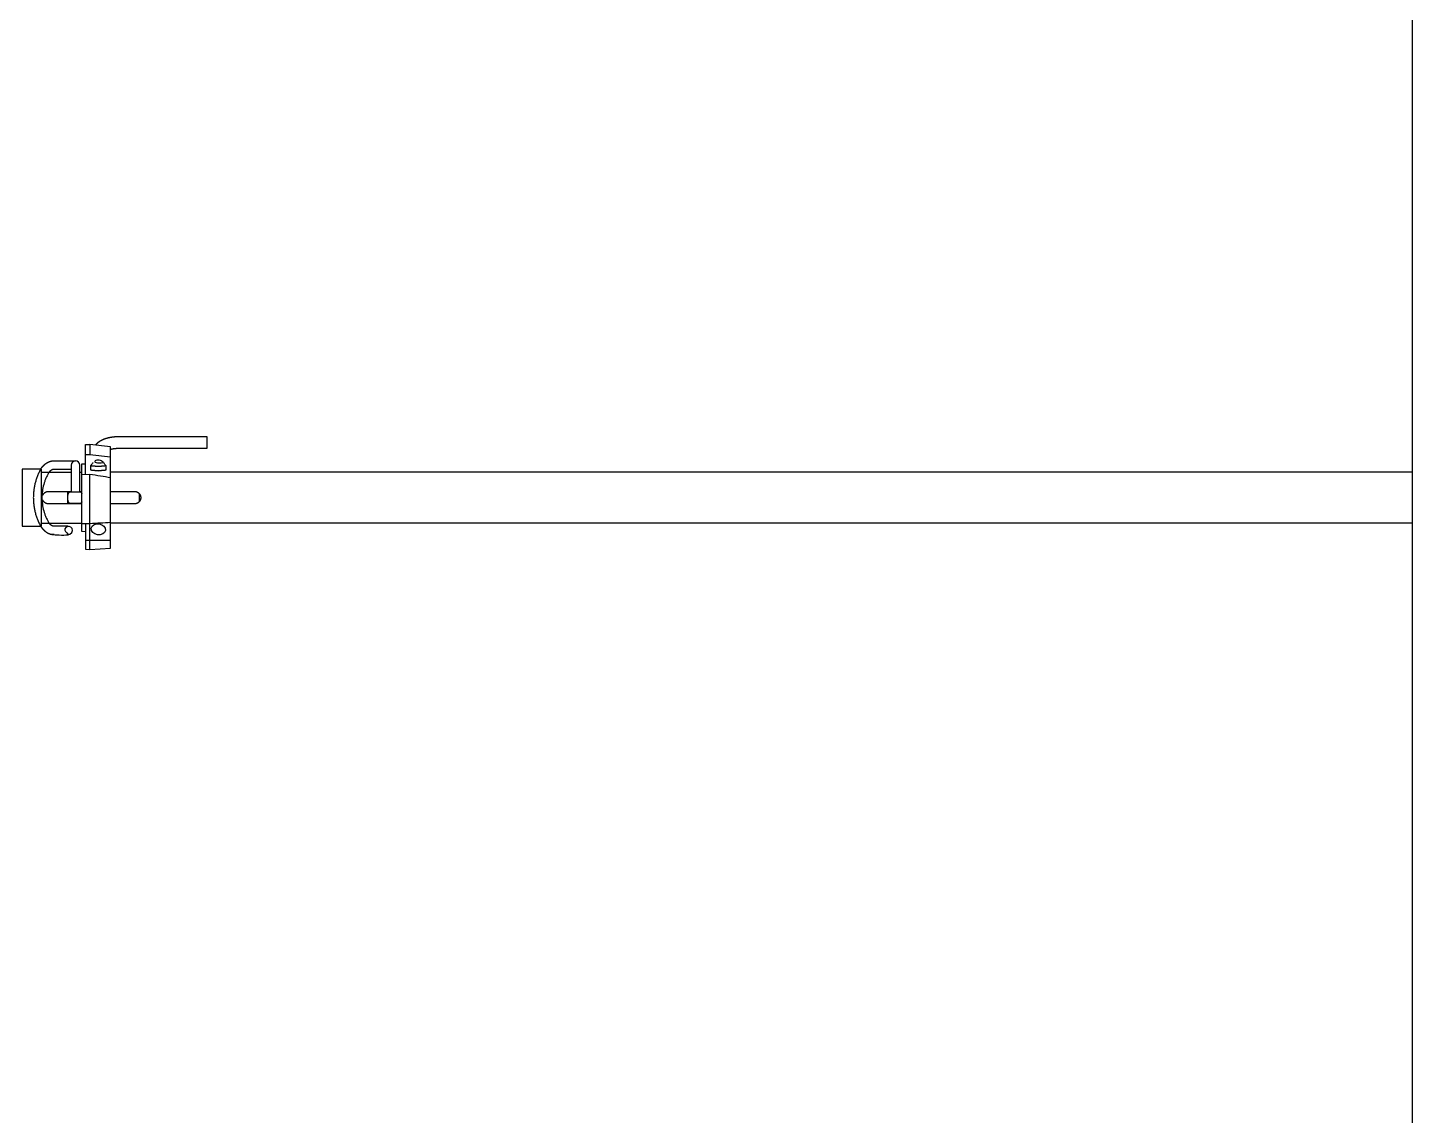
# Model space of a CAD drawing. Header units: millimetres. Extents: x 1924 to 471109, y -30014 to 109986.
# Drawn here: x 465719 to 467653, y 63045 to 64564 of the extents above; entities that cross this region are included whole.
import ezdxf

# ---------------------------------------------------------------- set-up
doc = ezdxf.new("R2010")
doc.units = ezdxf.units.MM
doc.header["$LTSCALE"] = 100
doc.linetypes.add('104', pattern=[4, 2, -2])
doc.layers.add('PERI_HIDDEN', color=30, linetype='104', plot=False)
doc.layers.add('podlazi', color=40, linetype='Continuous', lineweight=30, plot=False)

msp = doc.modelspace()

# ---------------------------------------------------------------- linework, layer by layer
for p, q in [((467652.947, 63987.745), (467652.947, 63827.745)), ((467652.947, 63943.245), (467652.947, 63872.245)), ((467652.947, 63943.245), (467652.947, 63872.245))]:
    msp.add_line(p, q)
at = {"color": 0, "linetype": 'ByBlock'}
for p, q in [((465799.947, 63968.015), (465805.947, 63968.015)), ((465738.447, 63943.29), (465779.947, 63943.29)), ((465791.947, 63943.29), (465794.947, 63943.29)), ((465774.947, 63916.495), (465774.947, 63898.995)), ((465791.947, 63916.495), (465794.947, 63916.495)), ((465874.947, 63913.603), (465874.947, 63901.888)), ((465738.447, 63872.2), (465794.947, 63872.2))]:
    msp.add_line(p, q, dxfattribs=at)
for points in [[(465834.947, 63975.355), (465835.1, 63975.394), (465835.253, 63975.434), (465835.408, 63975.473), (465835.564, 63975.511), (465835.72, 63975.549), (465835.878, 63975.586), (465836.036, 63975.623), (465836.195, 63975.659), (465836.354, 63975.694), (465836.515, 63975.73), (465836.676, 63975.764), (465836.838, 63975.798), (465837.001, 63975.831), (465837.164, 63975.864), (465837.493, 63975.928), (465837.825, 63975.99), (465838.159, 63976.049), (465838.496, 63976.106), (465838.835, 63976.16), (465839.177, 63976.212), (465839.52, 63976.262), (465839.866, 63976.309), (465840.214, 63976.353), (465840.563, 63976.394), (465840.914, 63976.434), (465841.267, 63976.47), (465841.621, 63976.504), (465841.977, 63976.535), (465842.334, 63976.564), (465842.692, 63976.59), (465843.051, 63976.613), (465843.411, 63976.633), (465843.772, 63976.651), (465844.133, 63976.666), (465844.495, 63976.679), (465844.858, 63976.688), (465845.22, 63976.695), (465845.583, 63976.7), (465845.947, 63976.701), (465969.947, 63976.701), (465969.947, 63992.701), (465845.947, 63992.701), (465845.652, 63992.7), (465845.358, 63992.698), (465845.063, 63992.695), (465844.769, 63992.69), (465844.475, 63992.684), (465844.18, 63992.677), (465843.886, 63992.668), (465843.592, 63992.658), (465843.299, 63992.646), (465843.005, 63992.633), (465842.712, 63992.619), (465842.418, 63992.603), (465842.125, 63992.586), (465841.832, 63992.568), (465841.54, 63992.549), (465841.247, 63992.528), (465840.955, 63992.505), (465840.664, 63992.482), (465840.372, 63992.456), (465840.081, 63992.43), (465839.79, 63992.402), (465839.5, 63992.373), (465839.21, 63992.343), (465838.921, 63992.311), (465838.631, 63992.278), (465838.343, 63992.243), (465838.054, 63992.207), (465837.767, 63992.17), (465837.479, 63992.132), (465837.193, 63992.092), (465836.906, 63992.051), (465836.621, 63992.008), (465836.336, 63991.964), (465836.051, 63991.919), (465835.767, 63991.872), (465835.484, 63991.824), (465835.201, 63991.775), (465834.919, 63991.724), (465834.637, 63991.672), (465834.357, 63991.619), (465834.077, 63991.564), (465833.797, 63991.508), (465833.519, 63991.45), (465833.241, 63991.392), (465832.964, 63991.332), (465832.687, 63991.27), (465832.412, 63991.207), (465832.137, 63991.143), (465831.863, 63991.078), (465831.59, 63991.011), (465831.317, 63990.942), (465831.046, 63990.873), (465830.775, 63990.802), (465830.505, 63990.729), (465830.236, 63990.656), (465829.968, 63990.581), (465829.701, 63990.504), (465829.435, 63990.426), (465829.17, 63990.347), (465828.906, 63990.266), (465828.643, 63990.185), (465828.38, 63990.101), (465828.119, 63990.017), (465827.859, 63989.93), (465827.729, 63989.887), (465827.6, 63989.843), (465827.471, 63989.799), (465827.342, 63989.754), (465827.213, 63989.709), (465827.084, 63989.664), (465826.956, 63989.618), (465826.828, 63989.572), (465826.701, 63989.526), (465826.574, 63989.479), (465826.447, 63989.432), (465826.32, 63989.385), (465826.193, 63989.337), (465826.067, 63989.289), (465825.941, 63989.241), (465825.815, 63989.192), (465825.69, 63989.143), (465825.565, 63989.094), (465825.44, 63989.044), (465825.316, 63988.994), (465825.191, 63988.943), (465825.067, 63988.892), (465824.944, 63988.841), (465824.82, 63988.79), (465824.697, 63988.738), (465824.575, 63988.685), (465824.452, 63988.633), (465824.33, 63988.58), (465824.208, 63988.526), (465824.087, 63988.473), (465823.965, 63988.418), (465823.844, 63988.364), (465823.724, 63988.309), (465823.603, 63988.254), (465823.483, 63988.198), (465823.364, 63988.142), (465823.244, 63988.086), (465823.125, 63988.029), (465823.006, 63987.972), (465822.888, 63987.915), (465822.77, 63987.857), (465822.652, 63987.798), (465822.534, 63987.74), (465822.417, 63987.681), (465822.3, 63987.621), (465822.184, 63987.562), (465822.068, 63987.501), (465821.952, 63987.441), (465821.836, 63987.38), (465821.721, 63987.318), (465821.606, 63987.257), (465821.491, 63987.195), (465821.377, 63987.132), (465821.263, 63987.069), (465821.15, 63987.006), (465821.037, 63986.942), (465820.924, 63986.878), (465820.811, 63986.813), (465820.699, 63986.748), (465820.587, 63986.683), (465820.476, 63986.617), (465820.365, 63986.551), (465820.254, 63986.484), (465820.144, 63986.417), (465820.034, 63986.35), (465819.924, 63986.282), (465819.815, 63986.214), (465819.706, 63986.145), (465819.597, 63986.076), (465819.489, 63986.007), (465819.381, 63985.937), (465819.274, 63985.867), (465819.167, 63985.796), (465819.06, 63985.725), (465818.953, 63985.653), (465818.847, 63985.581), (465818.742, 63985.509), (465818.637, 63985.436), (465818.532, 63985.362), (465818.427, 63985.288), (465818.323, 63985.214), (465818.219, 63985.14), (465818.116, 63985.064), (465818.013, 63984.989), (465817.91, 63984.913), (465817.808, 63984.836), (465817.706, 63984.759), (465817.605, 63984.682), (465817.504, 63984.604), (465817.403, 63984.526), (465817.303, 63984.447), (465817.203, 63984.367), (465817.104, 63984.288), (465817.005, 63984.207), (465816.907, 63984.127), (465816.808, 63984.045), (465816.711, 63983.963), (465816.614, 63983.881), (465816.517, 63983.798), (465816.421, 63983.715), (465816.325, 63983.631), (465816.229, 63983.547), (465816.134, 63983.462), (465816.04, 63983.377), (465815.946, 63983.291), (465815.852, 63983.205), (465815.759, 63983.118), (465815.667, 63983.03), (465815.575, 63982.943), (465815.483, 63982.854), (465815.392, 63982.765), (465815.301, 63982.676), (465815.211, 63982.585), (465815.122, 63982.495), (465815.032, 63982.404), (465814.944, 63982.312), (465814.856, 63982.22), (465814.768, 63982.127), (465814.681, 63982.033), (465814.595, 63981.939), (465814.509, 63981.845), (465814.423, 63981.75), (465814.338, 63981.654), (465814.254, 63981.558), (465814.17, 63981.461), (465814.086, 63981.364), (465814.004, 63981.266), (465813.921, 63981.167)], [(465799.947, 63939.929), (465799.947, 63982.015), (465805.947, 63982.015)], [(465805.947, 63835.276), (465834.947, 63837.362), (465834.947, 63978.931), (465805.947, 63982.015), (465805.947, 63968.015), (465834.947, 63964.931)], [(465737.541, 63947.824), (465737.541, 63947.824), (465737.594, 63947.903), (465737.648, 63947.981), (465737.702, 63948.059), (465737.757, 63948.137), (465737.811, 63948.215), (465737.865, 63948.293), (465737.92, 63948.37), (465737.975, 63948.447), (465738.03, 63948.524), (465738.085, 63948.601), (465738.14, 63948.678), (465738.195, 63948.754), (465738.251, 63948.83), (465738.306, 63948.906), (465738.362, 63948.982), (465738.418, 63949.057), (465738.474, 63949.133), (465738.53, 63949.208), (465738.586, 63949.282), (465738.643, 63949.357), (465738.7, 63949.432), (465738.756, 63949.506), (465738.813, 63949.58), (465738.87, 63949.654), (465738.927, 63949.727), (465738.985, 63949.801), (465739.042, 63949.874), (465739.1, 63949.947), (465739.158, 63950.019), (465739.215, 63950.092), (465739.274, 63950.164), (465739.332, 63950.236), (465739.39, 63950.308), (465739.449, 63950.38), (465739.507, 63950.451), (465739.566, 63950.522), (465739.625, 63950.593), (465739.684, 63950.664), (465739.743, 63950.734), (465739.802, 63950.805), (465739.862, 63950.875), (465739.922, 63950.945), (465739.981, 63951.014), (465740.041, 63951.084), (465740.101, 63951.153), (465740.162, 63951.222), (465740.222, 63951.29), (465740.283, 63951.359), (465740.343, 63951.427), (465740.404, 63951.495), (465740.465, 63951.563), (465740.526, 63951.63), (465740.588, 63951.698), (465740.649, 63951.765), (465740.711, 63951.832), (465740.772, 63951.899), (465740.834, 63951.965), (465740.896, 63952.031), (465740.959, 63952.097), (465741.021, 63952.163), (465741.084, 63952.228), (465741.146, 63952.294), (465741.209, 63952.359), (465741.272, 63952.424), (465741.335, 63952.488), (465741.398, 63952.552), (465741.462, 63952.617), (465741.526, 63952.68), (465741.589, 63952.744), (465741.653, 63952.807), (465741.717, 63952.87), (465741.781, 63952.933), (465741.846, 63952.996), (465741.91, 63953.058), (465741.975, 63953.12), (465742.04, 63953.182), (465742.105, 63953.244), (465742.17, 63953.305), (465742.235, 63953.367), (465742.301, 63953.427), (465742.366, 63953.488), (465742.432, 63953.548), (465742.498, 63953.609), (465742.564, 63953.668), (465742.63, 63953.728), (465742.697, 63953.787), (465742.763, 63953.847), (465742.83, 63953.905), (465742.897, 63953.964), (465742.964, 63954.022), (465743.031, 63954.08), (465743.098, 63954.138), (465743.165, 63954.196), (465743.233, 63954.253), (465743.301, 63954.31), (465743.369, 63954.367), (465743.437, 63954.423), (465743.505, 63954.479), (465743.573, 63954.535), (465743.642, 63954.591), (465743.711, 63954.646), (465743.779, 63954.701), (465743.848, 63954.756), (465743.918, 63954.811), (465743.987, 63954.865), (465744.056, 63954.919), (465744.126, 63954.973), (465744.196, 63955.026), (465744.266, 63955.079), (465744.336, 63955.132), (465744.406, 63955.185), (465744.476, 63955.237), (465744.547, 63955.289), (465744.617, 63955.341), (465744.688, 63955.392), (465744.759, 63955.443), (465744.83, 63955.494), (465744.902, 63955.545), (465744.973, 63955.595), (465745.045, 63955.645), (465745.117, 63955.695), (465745.189, 63955.744), (465745.261, 63955.793), (465745.333, 63955.842), (465745.405, 63955.891), (465745.478, 63955.939), (465745.551, 63955.987), (465745.624, 63956.035), (465745.697, 63956.082), (465745.77, 63956.129), (465745.843, 63956.176), (465745.917, 63956.222), (465745.99, 63956.268), (465746.064, 63956.314), (465746.138, 63956.36), (465746.212, 63956.405), (465746.286, 63956.45), (465746.361, 63956.495), (465746.435, 63956.539), (465746.51, 63956.583), (465746.585, 63956.627), (465746.66, 63956.67), (465746.735, 63956.713), (465746.811, 63956.756), (465746.886, 63956.798), (465746.962, 63956.84), (465747.038, 63956.882), (465747.114, 63956.924), (465747.19, 63956.965), (465747.266, 63957.006), (465747.343, 63957.046), (465747.419, 63957.086), (465747.496, 63957.126), (465747.573, 63957.166), (465747.65, 63957.205), (465747.727, 63957.244), (465747.805, 63957.283), (465747.882, 63957.321), (465747.96, 63957.359), (465748.038, 63957.396), (465748.116, 63957.434), (465748.194, 63957.471), (465748.273, 63957.507), (465748.351, 63957.543), (465748.43, 63957.579), (465748.509, 63957.615), (465748.588, 63957.65), (465748.667, 63957.685), (465748.746, 63957.719), (465748.825, 63957.753), (465748.905, 63957.787), (465748.985, 63957.82), (465749.064, 63957.853), (465749.144, 63957.886), (465749.225, 63957.918), (465749.305, 63957.95), (465749.385, 63957.982), (465749.466, 63958.013), (465749.546, 63958.044), (465749.627, 63958.074), (465749.708, 63958.104), (465749.789, 63958.134), (465749.87, 63958.163), (465749.952, 63958.192), (465750.033, 63958.221), (465750.115, 63958.249), (465750.196, 63958.277), (465750.278, 63958.305), (465750.36, 63958.332), (465750.442, 63958.358), (465750.524, 63958.385), (465750.606, 63958.411), (465750.689, 63958.436), (465750.771, 63958.462), (465750.854, 63958.487), (465750.937, 63958.511), (465751.019, 63958.535), (465751.102, 63958.559), (465751.185, 63958.582), (465751.268, 63958.605), (465751.352, 63958.628), (465751.435, 63958.65), (465751.518, 63958.672), (465751.602, 63958.693), (465751.685, 63958.714), (465751.769, 63958.735), (465751.853, 63958.755), (465751.936, 63958.775), (465752.02, 63958.794), (465752.104, 63958.813), (465752.188, 63958.832), (465752.273, 63958.85), (465752.357, 63958.868), (465752.441, 63958.886), (465752.526, 63958.903), (465752.61, 63958.919), (465752.695, 63958.936), (465752.779, 63958.951), (465752.864, 63958.967), (465752.949, 63958.982), (465753.034, 63958.997), (465753.118, 63959.011), (465753.203, 63959.025), (465753.288, 63959.038), (465753.373, 63959.051), (465753.459, 63959.064), (465753.544, 63959.076), (465753.629, 63959.088), (465753.714, 63959.099), (465753.8, 63959.11), (465753.885, 63959.12), (465753.971, 63959.13), (465754.056, 63959.14), (465754.142, 63959.149), (465754.227, 63959.158), (465754.313, 63959.167), (465754.399, 63959.175), (465754.484, 63959.182), (465754.57, 63959.189), (465754.656, 63959.196), (465754.742, 63959.202), (465754.828, 63959.208), (465754.914, 63959.214), (465755, 63959.219), (465755.086, 63959.223), (465755.172, 63959.227), (465755.258, 63959.231), (465755.344, 63959.234), (465755.43, 63959.237), (465755.516, 63959.24), (465755.602, 63959.242), (465755.688, 63959.243), (465755.774, 63959.244), (465755.86, 63959.245), (465755.947, 63959.245), (465785.947, 63959.245)], [(465779.947, 63947.245), (465755.947, 63947.245), (465755.859, 63947.245), (465755.771, 63947.243), (465755.684, 63947.239), (465755.595, 63947.235), (465755.507, 63947.229), (465755.418, 63947.221), (465755.329, 63947.212), (465755.284, 63947.207), (465755.239, 63947.202), (465755.194, 63947.196), (465755.149, 63947.19), (465755.104, 63947.183), (465755.058, 63947.176), (465755.013, 63947.169), (465754.967, 63947.161), (465754.922, 63947.153), (465754.876, 63947.144), (465754.83, 63947.135), (465754.784, 63947.126), (465754.738, 63947.116), (465754.692, 63947.106), (465754.645, 63947.095), (465754.599, 63947.084), (465754.552, 63947.073), (465754.505, 63947.061), (465754.458, 63947.048), (465754.411, 63947.035), (465754.364, 63947.022), (465754.317, 63947.008), (465754.269, 63946.994), (465754.221, 63946.979), (465754.173, 63946.964), (465754.125, 63946.948), (465754.077, 63946.932), (465754.029, 63946.916), (465753.98, 63946.898), (465753.931, 63946.881), (465753.882, 63946.863), (465753.833, 63946.844), (465753.784, 63946.825), (465753.735, 63946.806), (465753.685, 63946.785), (465753.635, 63946.765), (465753.585, 63946.744), (465753.535, 63946.722), (465753.484, 63946.7), (465753.434, 63946.677), (465753.383, 63946.654), (465753.332, 63946.63), (465753.281, 63946.606), (465753.229, 63946.581), (465753.177, 63946.556), (465753.125, 63946.53), (465753.073, 63946.503), (465753.021, 63946.476), (465752.968, 63946.449), (465752.916, 63946.421), (465752.863, 63946.392), (465752.809, 63946.363), (465752.756, 63946.333), (465752.702, 63946.302), (465752.648, 63946.271), (465752.594, 63946.24), (465752.539, 63946.207), (465752.485, 63946.174), (465752.43, 63946.141), (465752.374, 63946.107), (465752.319, 63946.072), (465752.263, 63946.037), (465752.207, 63946.001), (465752.151, 63945.965), (465752.095, 63945.927), (465752.038, 63945.889), (465751.981, 63945.851), (465751.925, 63945.812), (465751.868, 63945.772), (465751.81, 63945.732), (465751.753, 63945.691), (465751.695, 63945.649), (465751.638, 63945.606), (465751.58, 63945.563), (465751.522, 63945.52), (465751.463, 63945.475), (465751.405, 63945.43), (465751.346, 63945.385), (465751.288, 63945.338), (465751.229, 63945.291), (465751.17, 63945.244), (465751.111, 63945.195), (465751.052, 63945.146), (465750.992, 63945.097), (465750.933, 63945.046), (465750.873, 63944.995), (465750.813, 63944.944), (465750.753, 63944.891), (465750.693, 63944.838), (465750.633, 63944.785), (465750.573, 63944.73), (465750.513, 63944.675), (465750.453, 63944.62), (465750.392, 63944.563), (465750.331, 63944.506), (465750.271, 63944.448), (465750.21, 63944.39), (465750.149, 63944.331), (465750.088, 63944.271), (465750.027, 63944.21), (465749.966, 63944.149), (465749.905, 63944.087), (465749.844, 63944.025), (465749.782, 63943.961), (465749.721, 63943.898), (465749.66, 63943.833), (465749.598, 63943.767), (465749.537, 63943.701), (465749.475, 63943.635), (465749.414, 63943.567), (465749.352, 63943.499), (465749.29, 63943.43), (465749.229, 63943.361), (465749.167, 63943.29)], [(465799.947, 63860.233), (465794.947, 63860.495), (465794.947, 63954.845), (465799.947, 63955.107)], [(465834.947, 63935.555), (465831.517, 63936.109), (465828.033, 63936.671), (465824.495, 63937.241), (465820.902, 63937.818), (465817.251, 63938.404), (465813.543, 63938.999), (465809.775, 63939.602), (465805.947, 63940.214), (465794.947, 63939.691)], [(465794.947, 63871.71), (465795.944, 63871.704), (465796.943, 63871.698), (465797.943, 63871.693), (465798.944, 63871.687), (465799.947, 63871.682), (465799.947, 63835.692), (465805.947, 63835.276), (465805.947, 63940.214)], [(467652.947, 63943.245), (465958.697, 63943.245), (465943.697, 63943.29), (465834.947, 63943.29)], [(465738.447, 63911.745), (465740.664, 63911.745), (465740.735, 63911.88), (465740.808, 63912.014), (465740.884, 63912.146), (465740.961, 63912.276), (465741.041, 63912.405), (465741.123, 63912.532), (465741.206, 63912.657), (465741.292, 63912.781), (465741.379, 63912.903), (465741.469, 63913.023), (465741.559, 63913.141), (465741.652, 63913.257), (465741.746, 63913.371), (465741.841, 63913.483), (465741.938, 63913.593), (465742.036, 63913.701), (465742.136, 63913.806), (465742.236, 63913.909), (465742.339, 63914.011), (465742.443, 63914.111), (465742.55, 63914.209), (465742.659, 63914.307), (465742.77, 63914.403), (465742.883, 63914.497), (465742.998, 63914.59), (465743.116, 63914.681), (465743.235, 63914.771), (465743.356, 63914.859), (465743.479, 63914.945), (465743.603, 63915.03), (465743.73, 63915.112), (465743.858, 63915.193), (465743.987, 63915.272), (465744.119, 63915.348), (465744.251, 63915.422), (465744.385, 63915.494), (465744.521, 63915.564), (465744.658, 63915.632), (465744.796, 63915.697), (465744.935, 63915.76), (465745.076, 63915.82), (465745.217, 63915.878), (465745.36, 63915.933), (465745.504, 63915.985), (465745.648, 63916.035), (465745.793, 63916.082), (465745.939, 63916.127), (465746.086, 63916.169), (465746.233, 63916.209), (465746.381, 63916.246), (465746.528, 63916.28), (465746.677, 63916.312), (465746.825, 63916.341), (465746.974, 63916.368), (465747.122, 63916.392), (465747.271, 63916.414), (465747.419, 63916.433), (465747.567, 63916.449), (465747.715, 63916.463), (465747.862, 63916.475), (465748.009, 63916.484), (465748.156, 63916.49), (465748.302, 63916.494), (465748.447, 63916.495), (465779.947, 63916.495)], [(465834.947, 63916.495), (465868.447, 63916.495), (465868.55, 63916.495), (465868.654, 63916.493), (465868.759, 63916.489), (465868.863, 63916.485), (465868.968, 63916.479), (465869.074, 63916.472), (465869.179, 63916.463), (465869.285, 63916.454), (465869.391, 63916.443), (465869.497, 63916.43), (465869.603, 63916.417), (465869.709, 63916.402), (465869.815, 63916.385), (465869.921, 63916.368), (465870.028, 63916.349), (465870.134, 63916.329), (465870.24, 63916.307), (465870.346, 63916.284), (465870.452, 63916.26), (465870.557, 63916.235), (465870.663, 63916.208), (465870.768, 63916.18), (465870.873, 63916.15), (465870.978, 63916.12), (465871.082, 63916.088), (465871.186, 63916.054), (465871.29, 63916.02), (465871.393, 63915.984), (465871.496, 63915.946), (465871.598, 63915.908), (465871.7, 63915.868), (465871.801, 63915.827), (465871.902, 63915.784), (465872.002, 63915.74), (465872.101, 63915.695), (465872.2, 63915.649), (465872.299, 63915.601), (465872.396, 63915.552), (465872.493, 63915.502), (465872.589, 63915.451), (465872.685, 63915.399), (465872.779, 63915.345), (465872.873, 63915.291), (465872.966, 63915.235), (465873.059, 63915.178), (465873.15, 63915.121), (465873.241, 63915.062), (465873.331, 63915.002), (465873.42, 63914.942), (465873.508, 63914.88), (465873.595, 63914.818), (465873.681, 63914.754), (465873.766, 63914.69), (465873.85, 63914.625), (465873.934, 63914.559), (465874.016, 63914.492), (465874.097, 63914.425), (465874.177, 63914.357), (465874.256, 63914.288), (465874.334, 63914.218), (465874.41, 63914.148), (465874.486, 63914.077), (465874.56, 63914.005), (465874.633, 63913.933), (465874.706, 63913.86), (465874.777, 63913.785), (465874.848, 63913.71), (465874.919, 63913.633), (465874.988, 63913.555), (465875.057, 63913.476), (465875.126, 63913.396), (465875.193, 63913.315), (465875.26, 63913.233), (465875.326, 63913.15), (465875.391, 63913.065), (465875.455, 63912.98), (465875.519, 63912.894), (465875.581, 63912.807), (465875.643, 63912.719), (465875.703, 63912.63), (465875.763, 63912.54), (465875.822, 63912.45), (465875.879, 63912.358), (465875.936, 63912.266), (465875.992, 63912.173), (465876.046, 63912.079), (465876.1, 63911.984), (465876.152, 63911.888), (465876.203, 63911.792), (465876.253, 63911.695), (465876.302, 63911.598), (465876.35, 63911.499), (465876.396, 63911.401), (465876.441, 63911.301), (465876.485, 63911.201), (465876.528, 63911.1), (465876.569, 63910.999), (465876.609, 63910.897), (465876.648, 63910.795), (465876.685, 63910.692), (465876.721, 63910.589), (465876.756, 63910.485), (465876.789, 63910.381), (465876.821, 63910.277), (465876.852, 63910.172), (465876.881, 63910.067), (465876.909, 63909.962), (465876.936, 63909.856), (465876.961, 63909.751), (465876.986, 63909.645), (465877.008, 63909.539), (465877.03, 63909.433), (465877.05, 63909.326), (465877.069, 63909.22), (465877.087, 63909.114), (465877.103, 63909.008), (465877.118, 63908.901), (465877.132, 63908.795), (465877.144, 63908.689), (465877.155, 63908.584), (465877.165, 63908.478), (465877.173, 63908.372), (465877.18, 63908.267), (465877.186, 63908.162), (465877.191, 63908.057), (465877.194, 63907.953), (465877.196, 63907.849), (465877.197, 63907.745), (465877.196, 63907.642), (465877.194, 63907.538), (465877.191, 63907.433), (465877.186, 63907.328), (465877.18, 63907.223), (465877.173, 63907.118), (465877.165, 63907.013), (465877.155, 63906.907), (465877.144, 63906.801), (465877.132, 63906.695), (465877.118, 63906.589), (465877.103, 63906.483), (465877.087, 63906.377), (465877.069, 63906.27), (465877.05, 63906.164), (465877.03, 63906.058), (465877.008, 63905.952), (465876.986, 63905.846), (465876.961, 63905.74), (465876.936, 63905.634), (465876.909, 63905.529), (465876.881, 63905.423), (465876.852, 63905.318), (465876.821, 63905.214), (465876.789, 63905.109), (465876.756, 63905.005), (465876.721, 63904.902), (465876.685, 63904.798), (465876.648, 63904.696), (465876.609, 63904.593), (465876.569, 63904.492), (465876.528, 63904.39), (465876.485, 63904.29), (465876.441, 63904.189), (465876.396, 63904.09), (465876.35, 63903.991), (465876.302, 63903.893), (465876.253, 63903.795), (465876.203, 63903.698), (465876.152, 63903.602), (465876.1, 63903.507), (465876.046, 63903.412), (465875.992, 63903.318), (465875.936, 63903.225), (465875.879, 63903.132), (465875.822, 63903.041), (465875.763, 63902.95), (465875.703, 63902.86), (465875.643, 63902.771), (465875.581, 63902.683), (465875.519, 63902.596), (465875.455, 63902.51), (465875.391, 63902.425), (465875.326, 63902.341), (465875.26, 63902.258), (465875.193, 63902.175), (465875.126, 63902.094), (465875.057, 63902.014), (465874.988, 63901.935), (465874.919, 63901.858), (465874.848, 63901.781), (465874.777, 63901.705), (465874.706, 63901.631), (465874.633, 63901.558), (465874.56, 63901.485), (465874.486, 63901.414), (465874.41, 63901.343), (465874.334, 63901.272), (465874.256, 63901.203), (465874.177, 63901.134), (465874.097, 63901.066), (465874.016, 63900.998), (465873.934, 63900.931), (465873.85, 63900.865), (465873.766, 63900.8), (465873.681, 63900.736), (465873.595, 63900.673), (465873.508, 63900.61), (465873.42, 63900.549), (465873.331, 63900.488), (465873.241, 63900.428), (465873.15, 63900.37), (465873.059, 63900.312), (465872.966, 63900.255), (465872.873, 63900.2), (465872.779, 63900.145), (465872.685, 63900.092), (465872.589, 63900.039), (465872.493, 63899.988), (465872.396, 63899.938), (465872.299, 63899.889), (465872.2, 63899.842), (465872.101, 63899.795), (465872.002, 63899.75), (465871.902, 63899.706), (465871.801, 63899.664), (465871.7, 63899.623), (465871.598, 63899.583), (465871.496, 63899.544), (465871.393, 63899.507), (465871.29, 63899.471), (465871.186, 63899.436), (465871.082, 63899.403), (465870.978, 63899.371), (465870.873, 63899.34), (465870.768, 63899.311), (465870.663, 63899.283), (465870.557, 63899.256), (465870.452, 63899.23), (465870.346, 63899.206), (465870.24, 63899.183), (465870.134, 63899.162), (465870.028, 63899.142), (465869.921, 63899.123), (465869.815, 63899.105), (465869.709, 63899.089), (465869.603, 63899.074), (465869.497, 63899.06), (465869.391, 63899.048), (465869.285, 63899.037), (465869.179, 63899.027), (465869.074, 63899.019), (465868.968, 63899.011), (465868.863, 63899.006), (465868.759, 63899.001), (465868.654, 63898.998), (465868.55, 63898.996), (465868.447, 63898.995), (465834.947, 63898.995)], [(465794.947, 63898.995), (465748.447, 63898.995), (465748.302, 63898.996), (465748.156, 63899), (465748.009, 63899.007), (465747.862, 63899.016), (465747.715, 63899.027), (465747.567, 63899.041), (465747.419, 63899.057), (465747.271, 63899.077), (465747.122, 63899.098), (465746.974, 63899.122), (465746.825, 63899.149), (465746.677, 63899.178), (465746.528, 63899.21), (465746.381, 63899.245), (465746.233, 63899.282), (465746.086, 63899.321), (465745.939, 63899.364), (465745.793, 63899.408), (465745.648, 63899.456), (465745.504, 63899.505), (465745.36, 63899.558), (465745.217, 63899.613), (465745.076, 63899.671), (465744.935, 63899.731), (465744.796, 63899.793), (465744.658, 63899.859), (465744.521, 63899.926), (465744.385, 63899.996), (465744.251, 63900.068), (465744.119, 63900.142), (465743.987, 63900.219), (465743.858, 63900.297), (465743.73, 63900.378), (465743.603, 63900.461), (465743.479, 63900.545), (465743.356, 63900.631), (465743.235, 63900.719), (465743.116, 63900.809), (465742.998, 63900.9), (465742.883, 63900.993), (465742.77, 63901.088), (465742.659, 63901.184), (465742.55, 63901.281), (465742.443, 63901.38), (465742.339, 63901.48), (465742.236, 63901.581), (465742.136, 63901.684), (465742.036, 63901.79), (465741.938, 63901.897), (465741.841, 63902.007), (465741.746, 63902.119), (465741.652, 63902.233), (465741.559, 63902.35), (465741.469, 63902.468), (465741.379, 63902.588), (465741.292, 63902.709), (465741.206, 63902.833), (465741.123, 63902.959), (465741.041, 63903.086), (465740.961, 63903.214), (465740.884, 63903.345), (465740.808, 63903.477), (465740.735, 63903.61), (465740.664, 63903.745), (465738.447, 63903.745)], [(465749.167, 63872.2), (465749.229, 63872.13), (465749.29, 63872.06), (465749.352, 63871.991), (465749.414, 63871.923), (465749.475, 63871.856), (465749.537, 63871.789), (465749.598, 63871.723), (465749.66, 63871.657), (465749.721, 63871.592), (465749.783, 63871.528), (465749.844, 63871.465), (465749.905, 63871.402), (465749.966, 63871.34), (465750.027, 63871.279), (465750.088, 63871.219), (465750.149, 63871.159), (465750.21, 63871.099), (465750.271, 63871.041), (465750.332, 63870.983), (465750.392, 63870.926), (465750.453, 63870.87), (465750.513, 63870.814), (465750.573, 63870.759), (465750.633, 63870.705), (465750.693, 63870.651), (465750.753, 63870.598), (465750.813, 63870.546), (465750.872, 63870.495), (465750.932, 63870.444), (465750.991, 63870.394), (465751.05, 63870.345), (465751.109, 63870.296), (465751.168, 63870.248), (465751.227, 63870.2), (465751.285, 63870.154), (465751.344, 63870.108), (465751.402, 63870.062), (465751.46, 63870.017), (465751.518, 63869.973), (465751.576, 63869.93), (465751.634, 63869.887), (465751.691, 63869.845), (465751.749, 63869.803), (465751.806, 63869.762), (465751.863, 63869.722), (465751.92, 63869.683), (465751.976, 63869.644), (465752.033, 63869.605), (465752.089, 63869.568), (465752.146, 63869.53), (465752.202, 63869.494), (465752.257, 63869.458), (465752.313, 63869.423), (465752.369, 63869.388), (465752.424, 63869.354), (465752.479, 63869.321), (465752.534, 63869.288), (465752.589, 63869.255), (465752.643, 63869.224), (465752.698, 63869.193), (465752.752, 63869.162), (465752.806, 63869.132), (465752.86, 63869.103), (465752.913, 63869.074), (465752.967, 63869.046), (465753.02, 63869.018), (465753.073, 63868.991), (465753.126, 63868.964), (465753.179, 63868.938), (465753.231, 63868.913), (465753.283, 63868.888), (465753.335, 63868.864), (465753.387, 63868.84), (465753.438, 63868.816), (465753.49, 63868.794), (465753.541, 63868.772), (465753.592, 63868.75), (465753.642, 63868.729), (465753.693, 63868.708), (465753.743, 63868.688), (465753.793, 63868.668), (465753.843, 63868.649), (465753.892, 63868.631), (465753.942, 63868.613), (465753.991, 63868.595), (465754.04, 63868.578), (465754.088, 63868.562), (465754.137, 63868.546), (465754.185, 63868.53), (465754.233, 63868.515), (465754.28, 63868.5), (465754.328, 63868.486), (465754.375, 63868.472), (465754.422, 63868.459), (465754.469, 63868.446), (465754.516, 63868.433), (465754.562, 63868.421), (465754.609, 63868.41), (465754.655, 63868.399), (465754.701, 63868.388), (465754.747, 63868.377), (465754.793, 63868.368), (465754.838, 63868.358), (465754.884, 63868.349), (465754.929, 63868.34), (465754.974, 63868.332), (465755.02, 63868.324), (465755.064, 63868.316), (465755.109, 63868.309), (465755.154, 63868.303), (465755.199, 63868.296), (465755.243, 63868.29), (465755.288, 63868.285), (465755.332, 63868.28), (465755.376, 63868.275), (465755.42, 63868.27), (465755.465, 63868.266), (465755.509, 63868.263), (465755.597, 63868.256), (465755.684, 63868.251), (465755.772, 63868.248), (465755.859, 63868.246), (465755.947, 63868.245), (465775.947, 63868.245)], [(465794.947, 63871.823), (465797.136, 63871.811), (465799.33, 63871.798), (465801.53, 63871.787), (465803.736, 63871.775), (465805.947, 63871.763), (465809.759, 63871.965), (465813.517, 63872.168), (465817.22, 63872.371), (465820.87, 63872.575), (465824.467, 63872.78), (465828.012, 63872.986), (465831.505, 63873.192), (465834.947, 63873.399)], [(467652.947, 63872.245), (465958.697, 63872.245), (465943.697, 63872.2), (465834.947, 63872.2)], [(465834.947, 63847.913), (465805.947, 63847.776), (465799.947, 63847.858)]]:
    msp.add_lwpolyline(points, dxfattribs=at)
msp.add_lwpolyline([(465738.447, 63947.745), (465711.447, 63947.745), (465711.447, 63867.745), (465738.447, 63867.745)], close=True, dxfattribs=at)
for points in [[(465791.947, 63915.745), (465791.947, 63953.245, 1), (465779.947, 63953.245), (465779.947, 63915.745)], [(465778.947, 63915.745), (465792.947, 63915.745, -0.41421356), (465794.947, 63913.745)], [(465794.947, 63901.745, -0.41421356), (465792.947, 63899.745), (465778.947, 63899.745)]]:
    msp.add_lwpolyline(points, format="xyb", dxfattribs=at)
for centre, start, end in [((465781.447, 63909.745), 112.619865, 180), ((465781.447, 63905.745), 180, 247.380135)]:
    msp.add_arc(centre, 6.5, start, end, dxfattribs=at)
for centre, major_axis, ratio, start_param, end_param in [((465817.947, 63952.707), (-8.5, 0), 0.8660254, 1.21344347, 1.92814919), ((465817.947, 63850.731), (9.972, 1.456), 0.50974852, 1.21159877, 1.5187321)]:
    msp.add_ellipse(centre, major_axis=major_axis, ratio=ratio, start_param=start_param, end_param=end_param, dxfattribs=at)
msp.add_ellipse((465817.947, 63863.556), major_axis=(9.935, -1.499), ratio=0.76164659, dxfattribs=at)
for points, weights, knots in [([(465807.207, 63952.612), (465806.066, 63949.581), (465807.207, 63946.55), (465807.433, 63946.517), (465807.659, 63946.483), (465807.886, 63946.451), (465808.113, 63946.419), (465808.342, 63946.388), (465808.57, 63946.358), (465808.8, 63946.328), (465809.029, 63946.299), (465809.259, 63946.271), (465809.489, 63946.243), (465809.72, 63946.217), (465809.951, 63946.191), (465810.183, 63946.166), (465810.414, 63946.141), (465810.646, 63946.118), (465810.878, 63946.095), (465811.11, 63946.073), (465811.342, 63946.051), (465811.574, 63946.031), (465811.807, 63946.01), (465812.039, 63945.992), (465812.271, 63945.973), (465812.503, 63945.955), (465812.735, 63945.938), (465812.967, 63945.922), (465813.199, 63945.906), (465813.43, 63945.892), (465813.661, 63945.878), (465813.892, 63945.865), (465814.122, 63945.852), (465814.352, 63945.841), (465814.582, 63945.829), (465814.811, 63945.819), (465815.039, 63945.809), (465815.267, 63945.801), (465815.495, 63945.792), (465815.721, 63945.785), (465815.948, 63945.778), (465816.173, 63945.772), (465816.398, 63945.767), (465816.621, 63945.762), (465816.845, 63945.758), (465817.067, 63945.755), (465817.288, 63945.753), (465817.508, 63945.751), (465817.728, 63945.75), (465817.947, 63945.75), (465818.165, 63945.75), (465818.385, 63945.751), (465818.605, 63945.753), (465818.826, 63945.755), (465819.048, 63945.758), (465819.272, 63945.762), (465819.495, 63945.767), (465819.72, 63945.772), (465819.945, 63945.778), (465820.172, 63945.785), (465820.398, 63945.792), (465820.626, 63945.801), (465820.854, 63945.809), (465821.082, 63945.819), (465821.311, 63945.829), (465821.541, 63945.841), (465821.771, 63945.852), (465822.001, 63945.865), (465822.232, 63945.878), (465822.463, 63945.892), (465822.694, 63945.906), (465822.926, 63945.922), (465823.158, 63945.938), (465823.39, 63945.955), (465823.622, 63945.973), (465823.854, 63945.992), (465824.086, 63946.01), (465824.319, 63946.031), (465824.551, 63946.051), (465824.783, 63946.073), (465825.015, 63946.095), (465825.247, 63946.118), (465825.479, 63946.141), (465825.711, 63946.166), (465825.942, 63946.191), (465826.173, 63946.217), (465826.404, 63946.243), (465826.634, 63946.271), (465826.864, 63946.299), (465827.094, 63946.328), (465827.323, 63946.358), (465827.551, 63946.388), (465827.78, 63946.419), (465828.007, 63946.451), (465828.234, 63946.483), (465828.46, 63946.517), (465828.686, 63946.55), (465829.827, 63949.581), (465828.686, 63952.612)], [1, 0.950785715177, 1, 1, 1, 1, 1, 1, 1, 1, 1, 1, 1, 1, 1, 1, 1, 1, 1, 1, 1, 1, 1, 1, 1, 1, 1, 1, 1, 1, 1, 1, 1, 1, 1, 1, 1, 1, 1, 1, 1, 1, 1, 1, 1, 1, 1, 1, 1, 1, 1, 1, 1, 1, 1, 1, 1, 1, 1, 1, 1, 1, 1, 1, 1, 1, 1, 1, 1, 1, 1, 1, 1, 1, 1, 1, 1, 1, 1, 1, 1, 1, 1, 1, 1, 1, 1, 1, 1, 1, 1, 1, 1, 1, 1, 1, 1, 0.950785715177, 1], [0, 0, 0, 0.63006884, 0.63006884, 1.63006884, 1.63006884, 2.63006884, 2.63006884, 3.63006884, 3.63006884, 4.63006884, 4.63006884, 5.63006884, 5.63006884, 6.63006884, 6.63006884, 7.63006884, 7.63006884, 8.63006884, 8.63006884, 9.63006884, 9.63006884, 10.63006884, 10.63006884, 11.63006884, 11.63006884, 12.63006884, 12.63006884, 13.63006884, 13.63006884, 14.63006884, 14.63006884, 15.63006884, 15.63006884, 16.63006884, 16.63006884, 17.63006884, 17.63006884, 18.63006884, 18.63006884, 19.63006884, 19.63006884, 20.63006884, 20.63006884, 21.63006884, 21.63006884, 22.63006884, 22.63006884, 23.63006884, 23.63006884, 24.63006884, 24.63006884, 25.63006884, 25.63006884, 26.63006884, 26.63006884, 27.63006884, 27.63006884, 28.63006884, 28.63006884, 29.63006884, 29.63006884, 30.63006884, 30.63006884, 31.63006884, 31.63006884, 32.63006884, 32.63006884, 33.63006884, 33.63006884, 34.63006884, 34.63006884, 35.63006884, 35.63006884, 36.63006884, 36.63006884, 37.63006884, 37.63006884, 38.63006884, 38.63006884, 39.63006884, 39.63006884, 40.63006884, 40.63006884, 41.63006884, 41.63006884, 42.63006884, 42.63006884, 43.63006884, 43.63006884, 44.63006884, 44.63006884, 45.63006884, 45.63006884, 46.63006884, 46.63006884, 47.63006884, 47.63006884, 48.26013767, 48.26013767, 48.26013767]), ([(465810.83, 63956.732), (465809.018, 63954.672), (465807.207, 63952.612), (465807.433, 63952.579), (465807.659, 63952.545), (465807.886, 63952.513), (465808.113, 63952.481), (465808.342, 63952.451), (465808.57, 63952.42), (465808.8, 63952.391), (465809.029, 63952.361), (465809.259, 63952.333), (465809.489, 63952.306), (465809.72, 63952.279), (465809.951, 63952.253), (465810.183, 63952.228), (465810.414, 63952.203), (465810.646, 63952.18), (465810.878, 63952.157), (465811.11, 63952.135), (465811.342, 63952.113), (465811.574, 63952.093), (465811.807, 63952.073), (465812.039, 63952.054), (465812.271, 63952.035), (465812.503, 63952.018), (465812.735, 63952), (465812.967, 63951.984), (465813.199, 63951.969), (465813.43, 63951.954), (465813.661, 63951.94), (465813.892, 63951.927), (465814.122, 63951.914), (465814.352, 63951.903), (465814.582, 63951.891), (465814.811, 63951.881), (465815.039, 63951.871), (465815.267, 63951.863), (465815.495, 63951.854), (465815.721, 63951.847), (465815.948, 63951.84), (465816.173, 63951.834), (465816.398, 63951.829), (465816.621, 63951.825), (465816.845, 63951.82), (465817.067, 63951.818), (465817.288, 63951.815), (465817.508, 63951.813), (465817.728, 63951.812), (465817.947, 63951.812), (465818.165, 63951.812), (465818.385, 63951.813), (465818.605, 63951.815), (465818.826, 63951.818), (465819.048, 63951.82), (465819.272, 63951.825), (465819.495, 63951.829), (465819.72, 63951.834), (465819.945, 63951.84), (465820.172, 63951.847), (465820.398, 63951.854), (465820.626, 63951.863), (465820.854, 63951.871), (465821.082, 63951.881), (465821.311, 63951.891), (465821.541, 63951.903), (465821.771, 63951.914), (465822.001, 63951.927), (465822.232, 63951.94), (465822.463, 63951.954), (465822.694, 63951.969), (465822.926, 63951.984), (465823.158, 63952), (465823.39, 63952.018), (465823.622, 63952.035), (465823.854, 63952.054), (465824.086, 63952.073), (465824.319, 63952.093), (465824.551, 63952.113), (465824.783, 63952.135), (465825.015, 63952.157), (465825.247, 63952.18), (465825.479, 63952.203), (465825.711, 63952.228), (465825.942, 63952.253), (465826.173, 63952.279), (465826.404, 63952.306), (465826.634, 63952.333), (465826.864, 63952.361), (465827.094, 63952.391), (465827.323, 63952.42), (465827.551, 63952.451), (465827.78, 63952.481), (465828.007, 63952.513), (465828.234, 63952.545), (465828.46, 63952.579), (465828.686, 63952.612), (465826.875, 63954.672), (465825.063, 63956.732), (465822.547, 63960.068), (465817.947, 63960.068), (465813.346, 63960.068), (465810.83, 63956.732), (465817.947, 63956.732), (465825.063, 63956.732)], [1, 1, 1, 1, 1, 1, 1, 1, 1, 1, 1, 1, 1, 1, 1, 1, 1, 1, 1, 1, 1, 1, 1, 1, 1, 1, 1, 1, 1, 1, 1, 1, 1, 1, 1, 1, 1, 1, 1, 1, 1, 1, 1, 1, 1, 1, 1, 1, 1, 1, 1, 1, 1, 1, 1, 1, 1, 1, 1, 1, 1, 1, 1, 1, 1, 1, 1, 1, 1, 1, 1, 1, 1, 1, 1, 1, 1, 1, 1, 1, 1, 1, 1, 1, 1, 1, 1, 1, 1, 1, 1, 1, 1, 1, 1, 1, 1, 1, 1, 0.87943909683, 1, 0.87943909683, 1, 1, 1], [0, 0, 0, 1, 1, 2, 2, 3, 3, 4, 4, 5, 5, 6, 6, 7, 7, 8, 8, 9, 9, 10, 10, 11, 11, 12, 12, 13, 13, 14, 14, 15, 15, 16, 16, 17, 17, 18, 18, 19, 19, 20, 20, 21, 21, 22, 22, 23, 23, 24, 24, 25, 25, 26, 26, 27, 27, 28, 28, 29, 29, 30, 30, 31, 31, 32, 32, 33, 33, 34, 34, 35, 35, 36, 36, 37, 37, 38, 38, 39, 39, 40, 40, 41, 41, 42, 42, 43, 43, 44, 44, 45, 45, 46, 46, 47, 47, 48, 48, 49, 49, 49.9922275, 49.9922275, 50.98445501, 50.98445501, 51.98445501, 51.98445501, 51.98445501]), ([(465737.5, 63867.745), (465737.52, 63867.706), (465737.541, 63867.666), (465737.568, 63867.627), (465737.594, 63867.588), (465737.621, 63867.549), (465737.648, 63867.509), (465737.675, 63867.47), (465737.702, 63867.431), (465737.73, 63867.392), (465737.757, 63867.353), (465737.784, 63867.314), (465737.811, 63867.275), (465737.838, 63867.237), (465737.865, 63867.198), (465737.893, 63867.159), (465737.92, 63867.12), (465737.947, 63867.082), (465737.975, 63867.043), (465738.002, 63867.005), (465738.03, 63866.966), (465738.057, 63866.928), (465738.085, 63866.889), (465738.112, 63866.851), (465738.14, 63866.813), (465738.168, 63866.775), (465738.195, 63866.737), (465738.223, 63866.698), (465738.251, 63866.66), (465738.279, 63866.622), (465738.306, 63866.584), (465738.334, 63866.547), (465738.362, 63866.509), (465738.39, 63866.471), (465738.418, 63866.433), (465738.446, 63866.396), (465738.474, 63866.358), (465738.502, 63866.32), (465738.53, 63866.283), (465738.558, 63866.245), (465738.586, 63866.208), (465738.615, 63866.171), (465738.643, 63866.133), (465738.671, 63866.096), (465738.7, 63866.059), (465738.728, 63866.022), (465738.756, 63865.985), (465738.785, 63865.948), (465738.813, 63865.911), (465738.842, 63865.874), (465738.87, 63865.837), (465738.899, 63865.8), (465738.928, 63865.763), (465738.956, 63865.726), (465738.985, 63865.69), (465739.014, 63865.653), (465739.042, 63865.616), (465739.071, 63865.58), (465739.1, 63865.543), (465739.129, 63865.507), (465739.158, 63865.471), (465739.187, 63865.434), (465739.216, 63865.398), (465739.245, 63865.362), (465739.274, 63865.326), (465739.303, 63865.29), (465739.332, 63865.253), (465739.361, 63865.218), (465739.39, 63865.182), (465739.42, 63865.146), (465739.449, 63865.11), (465739.478, 63865.074), (465739.508, 63865.038), (465739.537, 63865.003), (465739.566, 63864.967), (465739.596, 63864.931), (465739.625, 63864.896), (465739.655, 63864.861), (465739.685, 63864.825), (465739.714, 63864.79), (465739.744, 63864.754), (465739.774, 63864.719), (465739.803, 63864.684), (465739.833, 63864.649), (465739.863, 63864.614), (465739.893, 63864.579), (465739.923, 63864.544), (465739.952, 63864.509), (465739.982, 63864.474), (465740.012, 63864.439), (465740.042, 63864.405), (465740.072, 63864.37), (465740.103, 63864.335), (465740.133, 63864.301), (465740.163, 63864.266), (465740.193, 63864.232), (465740.223, 63864.197), (465740.254, 63864.163), (465740.284, 63864.129), (465740.314, 63864.095), (465740.345, 63864.06), (465740.375, 63864.026), (465740.406, 63863.992), (465740.436, 63863.958), (465740.467, 63863.924), (465740.497, 63863.891), (465740.528, 63863.857), (465740.558, 63863.823), (465740.589, 63863.789), (465740.62, 63863.756), (465740.651, 63863.722), (465740.681, 63863.688), (465740.712, 63863.655), (465740.743, 63863.622), (465740.774, 63863.588), (465740.805, 63863.555), (465740.836, 63863.522), (465740.867, 63863.489), (465740.898, 63863.455), (465740.929, 63863.422), (465740.96, 63863.389), (465740.992, 63863.357), (465741.023, 63863.324), (465741.054, 63863.291), (465741.085, 63863.258), (465741.117, 63863.225), (465741.148, 63863.193), (465741.18, 63863.16), (465741.211, 63863.128), (465741.242, 63863.095), (465741.274, 63863.063), (465741.306, 63863.03), (465741.337, 63862.998), (465741.369, 63862.966), (465741.4, 63862.934), (465741.432, 63862.902), (465741.464, 63862.87), (465741.496, 63862.838), (465741.527, 63862.806), (465741.559, 63862.774), (465741.591, 63862.742), (465741.623, 63862.711), (465741.655, 63862.679), (465741.687, 63862.647), (465741.719, 63862.616), (465741.751, 63862.584), (465741.783, 63862.553), (465741.816, 63862.522), (465741.848, 63862.49), (465741.88, 63862.459), (465741.912, 63862.428), (465741.945, 63862.397), (465741.977, 63862.366), (465742.009, 63862.335), (465742.042, 63862.304), (465742.074, 63862.273), (465742.107, 63862.242), (465742.139, 63862.212), (465742.172, 63862.181), (465742.204, 63862.15), (465742.237, 63862.12), (465742.27, 63862.089), (465742.303, 63862.059), (465742.335, 63862.029), (465742.368, 63861.998), (465742.401, 63861.968), (465742.434, 63861.938), (465742.467, 63861.908), (465742.5, 63861.878), (465742.533, 63861.848), (465742.566, 63861.818), (465742.599, 63861.788), (465742.632, 63861.758), (465742.665, 63861.729), (465742.698, 63861.699), (465742.732, 63861.67), (465742.765, 63861.64), (465742.798, 63861.611), (465742.831, 63861.581), (465742.865, 63861.552), (465742.898, 63861.523), (465742.932, 63861.494), (465742.965, 63861.464), (465742.999, 63861.435), (465743.032, 63861.407), (465743.066, 63861.378), (465743.1, 63861.349), (465743.133, 63861.32), (465743.167, 63861.291), (465743.201, 63861.263), (465743.235, 63861.234), (465743.268, 63861.206), (465743.302, 63861.177), (465743.336, 63861.149), (465743.37, 63861.121), (465743.404, 63861.092), (465743.438, 63861.064), (465743.472, 63861.036), (465743.506, 63861.008), (465743.541, 63860.98), (465743.575, 63860.952), (465743.609, 63860.924), (465743.643, 63860.897), (465743.677, 63860.869), (465743.712, 63860.841), (465743.746, 63860.814), (465743.781, 63860.786), (465743.815, 63860.759), (465743.85, 63860.732), (465743.884, 63860.704), (465743.919, 63860.677), (465743.953, 63860.65), (465743.988, 63860.623), (465744.023, 63860.596), (465744.057, 63860.569), (465744.092, 63860.542), (465744.127, 63860.515), (465744.162, 63860.489), (465744.197, 63860.462), (465744.232, 63860.435), (465744.267, 63860.409), (465744.302, 63860.383), (465744.337, 63860.356), (465744.372, 63860.33), (465744.407, 63860.304), (465744.442, 63860.277), (465744.477, 63860.251), (465744.512, 63860.225), (465744.548, 63860.199), (465744.583, 63860.174), (465744.618, 63860.148), (465744.654, 63860.122), (465744.689, 63860.096), (465744.725, 63860.071), (465744.76, 63860.045), (465744.796, 63860.02), (465744.831, 63859.995), (465744.867, 63859.969), (465744.902, 63859.944), (465744.938, 63859.919), (465744.974, 63859.894), (465745.01, 63859.869), (465745.045, 63859.844), (465745.081, 63859.819), (465745.117, 63859.794), (465745.153, 63859.77), (465745.189, 63859.745), (465745.225, 63859.72), (465745.261, 63859.696), (465745.297, 63859.671), (465745.333, 63859.647), (465745.37, 63859.623), (465745.406, 63859.599), (465745.442, 63859.574), (465745.478, 63859.55), (465745.515, 63859.526), (465745.551, 63859.502), (465745.587, 63859.479), (465745.624, 63859.455), (465745.66, 63859.431), (465745.697, 63859.408), (465745.733, 63859.384), (465745.77, 63859.361), (465745.807, 63859.337), (465745.843, 63859.314), (465745.88, 63859.291), (465745.917, 63859.268), (465745.954, 63859.244), (465745.99, 63859.221), (465746.027, 63859.199), (465746.064, 63859.176), (465746.101, 63859.153), (465746.138, 63859.13), (465746.175, 63859.108), (465746.212, 63859.085), (465746.249, 63859.063), (465746.286, 63859.04), (465746.324, 63859.018), (465746.361, 63858.995), (465746.398, 63858.973), (465746.435, 63858.951), (465746.473, 63858.929), (465746.51, 63858.907), (465746.548, 63858.885), (465746.585, 63858.864), (465746.623, 63858.842), (465746.66, 63858.82), (465746.698, 63858.799), (465746.735, 63858.777), (465746.773, 63858.756), (465746.811, 63858.735), (465746.848, 63858.713), (465746.886, 63858.692), (465746.924, 63858.671), (465746.962, 63858.65), (465747, 63858.629), (465747.038, 63858.608), (465747.076, 63858.587), (465747.114, 63858.567), (465747.152, 63858.546), (465747.19, 63858.526), (465747.228, 63858.505), (465747.266, 63858.485), (465747.304, 63858.464), (465747.343, 63858.444), (465747.381, 63858.424), (465747.419, 63858.404), (465747.458, 63858.384), (465747.496, 63858.364), (465747.534, 63858.344), (465747.573, 63858.325), (465747.611, 63858.305), (465747.65, 63858.285), (465747.689, 63858.266), (465747.727, 63858.246), (465747.766, 63858.227), (465747.805, 63858.208), (465747.844, 63858.189), (465747.882, 63858.169), (465747.921, 63858.151), (465747.96, 63858.132), (465747.999, 63858.113), (465748.038, 63858.094), (465748.077, 63858.075), (465748.116, 63858.057), (465748.155, 63858.038), (465748.194, 63858.02), (465748.234, 63858.002), (465748.273, 63857.983), (465748.312, 63857.965), (465748.351, 63857.947), (465748.391, 63857.929), (465748.43, 63857.911), (465748.469, 63857.894), (465748.509, 63857.876), (465748.548, 63857.858), (465748.588, 63857.841), (465748.627, 63857.823), (465748.667, 63857.806), (465748.707, 63857.789), (465748.746, 63857.772), (465748.786, 63857.755), (465748.826, 63857.738), (465748.865, 63857.721), (465748.905, 63857.704), (465748.945, 63857.687), (465748.985, 63857.671), (465749.025, 63857.654), (465749.065, 63857.638), (465749.105, 63857.621), (465749.145, 63857.605), (465749.185, 63857.589), (465749.225, 63857.573), (465749.265, 63857.557), (465749.305, 63857.541), (465749.345, 63857.525), (465749.386, 63857.509), (465749.426, 63857.494), (465749.466, 63857.478), (465749.507, 63857.463), (465749.547, 63857.447), (465749.587, 63857.432), (465749.628, 63857.417), (465749.668, 63857.402), (465749.709, 63857.387), (465749.749, 63857.372), (465749.79, 63857.357), (465749.83, 63857.342), (465749.871, 63857.327), (465749.912, 63857.313), (465749.952, 63857.298), (465749.993, 63857.284), (465750.034, 63857.27), (465750.074, 63857.256), (465750.115, 63857.242), (465750.156, 63857.228), (465750.197, 63857.214), (465750.238, 63857.2), (465750.279, 63857.186), (465750.32, 63857.173), (465750.361, 63857.159), (465750.402, 63857.146), (465750.443, 63857.132), (465750.484, 63857.119), (465750.525, 63857.106), (465750.566, 63857.093), (465750.607, 63857.08), (465750.648, 63857.067), (465750.689, 63857.054), (465750.731, 63857.042), (465750.772, 63857.029), (465750.813, 63857.017), (465750.854, 63857.004), (465750.896, 63856.992), (465750.937, 63856.98), (465750.978, 63856.968), (465751.02, 63856.955), (465751.061, 63856.944), (465751.103, 63856.932), (465751.144, 63856.92), (465751.186, 63856.908), (465751.227, 63856.897), (465751.269, 63856.885), (465751.31, 63856.874), (465751.352, 63856.863), (465751.394, 63856.852), (465751.435, 63856.841), (465751.477, 63856.83), (465751.519, 63856.819), (465751.56, 63856.808), (465751.602, 63856.797), (465751.644, 63856.787), (465751.686, 63856.776), (465751.727, 63856.766), (465751.769, 63856.756), (465751.811, 63856.746), (465751.853, 63856.736), (465751.895, 63856.726), (465751.937, 63856.716), (465751.979, 63856.706), (465752.021, 63856.696), (465752.063, 63856.687), (465752.105, 63856.677), (465752.147, 63856.668), (465752.189, 63856.659), (465752.231, 63856.649), (465752.273, 63856.64), (465752.315, 63856.631), (465752.357, 63856.622), (465752.399, 63856.614), (465752.442, 63856.605), (465752.484, 63856.596), (465752.526, 63856.588), (465752.568, 63856.58), (465752.61, 63856.571), (465752.653, 63856.563), (465752.695, 63856.555), (465752.737, 63856.547), (465752.78, 63856.539), (465752.822, 63856.531), (465752.864, 63856.524), (465752.907, 63856.516), (465752.949, 63856.509), (465752.991, 63856.501), (465753.034, 63856.494), (465753.076, 63856.487), (465753.119, 63856.48), (465753.161, 63856.473), (465753.204, 63856.466), (465753.246, 63856.459), (465753.289, 63856.453), (465753.331, 63856.446), (465753.374, 63856.44), (465753.416, 63856.433), (465753.459, 63856.427), (465753.501, 63856.421), (465753.544, 63856.415), (465753.587, 63856.409), (465753.629, 63856.403), (465753.672, 63856.397), (465753.715, 63856.392), (465753.757, 63856.386), (465753.8, 63856.381), (465753.843, 63856.375), (465753.885, 63856.37), (465753.928, 63856.365), (465753.971, 63856.36), (465754.014, 63856.355), (465754.056, 63856.35), (465754.099, 63856.346), (465754.142, 63856.341), (465754.185, 63856.337), (465754.227, 63856.332), (465754.27, 63856.328), (465754.313, 63856.324), (465754.356, 63856.32), (465754.399, 63856.316), (465754.442, 63856.312), (465754.484, 63856.308), (465754.527, 63856.305), (465754.57, 63856.301), (465754.613, 63856.298), (465754.656, 63856.294), (465754.699, 63856.291), (465754.742, 63856.288), (465754.785, 63856.285), (465754.828, 63856.282), (465754.871, 63856.279), (465754.914, 63856.277), (465754.957, 63856.274), (465755, 63856.272), (465755.043, 63856.269), (465755.086, 63856.267), (465755.129, 63856.265), (465755.172, 63856.263), (465755.215, 63856.261), (465755.258, 63856.259), (465755.301, 63856.258), (465755.344, 63856.256), (465755.387, 63856.255), (465755.43, 63856.253), (465755.473, 63856.252), (465755.516, 63856.251), (465755.559, 63856.25), (465755.602, 63856.249), (465755.645, 63856.248), (465755.688, 63856.247), (465755.731, 63856.247), (465755.774, 63856.246), (465755.817, 63856.246), (465755.86, 63856.245), (465755.903, 63856.245), (465755.947, 63856.245), (465765.947, 63856.245), (465775.947, 63856.245), (465781.143, 63856.245), (465781.143, 63862.245), (465781.143, 63868.245), (465775.947, 63868.245), (465770.75, 63868.245), (465770.75, 63862.245), (465770.75, 63856.245), (465775.947, 63856.245)], [1, 1, 1, 1, 1, 1, 1, 1, 1, 1, 1, 1, 1, 1, 1, 1, 1, 1, 1, 1, 1, 1, 1, 1, 1, 1, 1, 1, 1, 1, 1, 1, 1, 1, 1, 1, 1, 1, 1, 1, 1, 1, 1, 1, 1, 1, 1, 1, 1, 1, 1, 1, 1, 1, 1, 1, 1, 1, 1, 1, 1, 1, 1, 1, 1, 1, 1, 1, 1, 1, 1, 1, 1, 1, 1, 1, 1, 1, 1, 1, 1, 1, 1, 1, 1, 1, 1, 1, 1, 1, 1, 1, 1, 1, 1, 1, 1, 1, 1, 1, 1, 1, 1, 1, 1, 1, 1, 1, 1, 1, 1, 1, 1, 1, 1, 1, 1, 1, 1, 1, 1, 1, 1, 1, 1, 1, 1, 1, 1, 1, 1, 1, 1, 1, 1, 1, 1, 1, 1, 1, 1, 1, 1, 1, 1, 1, 1, 1, 1, 1, 1, 1, 1, 1, 1, 1, 1, 1, 1, 1, 1, 1, 1, 1, 1, 1, 1, 1, 1, 1, 1, 1, 1, 1, 1, 1, 1, 1, 1, 1, 1, 1, 1, 1, 1, 1, 1, 1, 1, 1, 1, 1, 1, 1, 1, 1, 1, 1, 1, 1, 1, 1, 1, 1, 1, 1, 1, 1, 1, 1, 1, 1, 1, 1, 1, 1, 1, 1, 1, 1, 1, 1, 1, 1, 1, 1, 1, 1, 1, 1, 1, 1, 1, 1, 1, 1, 1, 1, 1, 1, 1, 1, 1, 1, 1, 1, 1, 1, 1, 1, 1, 1, 1, 1, 1, 1, 1, 1, 1, 1, 1, 1, 1, 1, 1, 1, 1, 1, 1, 1, 1, 1, 1, 1, 1, 1, 1, 1, 1, 1, 1, 1, 1, 1, 1, 1, 1, 1, 1, 1, 1, 1, 1, 1, 1, 1, 1, 1, 1, 1, 1, 1, 1, 1, 1, 1, 1, 1, 1, 1, 1, 1, 1, 1, 1, 1, 1, 1, 1, 1, 1, 1, 1, 1, 1, 1, 1, 1, 1, 1, 1, 1, 1, 1, 1, 1, 1, 1, 1, 1, 1, 1, 1, 1, 1, 1, 1, 1, 1, 1, 1, 1, 1, 1, 1, 1, 1, 1, 1, 1, 1, 1, 1, 1, 1, 1, 1, 1, 1, 1, 1, 1, 1, 1, 1, 1, 1, 1, 1, 1, 1, 1, 1, 1, 1, 1, 1, 1, 1, 1, 1, 1, 1, 1, 1, 1, 1, 1, 1, 1, 1, 1, 1, 1, 1, 1, 1, 1, 1, 1, 1, 1, 1, 1, 1, 1, 1, 1, 1, 1, 1, 1, 1, 1, 1, 1, 1, 1, 1, 1, 1, 1, 1, 1, 1, 1, 1, 1, 1, 1, 1, 1, 1, 1, 1, 1, 1, 1, 1, 1, 1, 1, 1, 1, 1, 1, 1, 1, 1, 1, 1, 1, 1, 1, 1, 1, 1, 1, 1, 1, 1, 1, 1, 1, 1, 1, 1, 1, 1, 1, 1, 1, 1, 1, 1, 1, 1, 1, 1, 1, 1, 1, 1, 1, 1, 1, 1, 1, 1, 1, 1, 1, 1, 1, 1, 1, 1, 1, 1, 1, 1, 1, 1, 1, 1, 0.707106781187, 1, 0.707106781187, 1, 0.707106781187, 1, 0.707106781187, 1], [0, 0, 0, 1, 1, 2, 2, 3, 3, 4, 4, 5, 5, 6, 6, 7, 7, 8, 8, 9, 9, 10, 10, 11, 11, 12, 12, 13, 13, 14, 14, 15, 15, 16, 16, 17, 17, 18, 18, 19, 19, 20, 20, 21, 21, 22, 22, 23, 23, 24, 24, 25, 25, 26, 26, 27, 27, 28, 28, 29, 29, 30, 30, 31, 31, 32, 32, 33, 33, 34, 34, 35, 35, 36, 36, 37, 37, 38, 38, 39, 39, 40, 40, 41, 41, 42, 42, 43, 43, 44, 44, 45, 45, 46, 46, 47, 47, 48, 48, 49, 49, 50, 50, 51, 51, 52, 52, 53, 53, 54, 54, 55, 55, 56, 56, 57, 57, 58, 58, 59, 59, 60, 60, 61, 61, 62, 62, 63, 63, 64, 64, 65, 65, 66, 66, 67, 67, 68, 68, 69, 69, 70, 70, 71, 71, 72, 72, 73, 73, 74, 74, 75, 75, 76, 76, 77, 77, 78, 78, 79, 79, 80, 80, 81, 81, 82, 82, 83, 83, 84, 84, 85, 85, 86, 86, 87, 87, 88, 88, 89, 89, 90, 90, 91, 91, 92, 92, 93, 93, 94, 94, 95, 95, 96, 96, 97, 97, 98, 98, 99, 99, 100, 100, 101, 101, 102, 102, 103, 103, 104, 104, 105, 105, 106, 106, 107, 107, 108, 108, 109, 109, 110, 110, 111, 111, 112, 112, 113, 113, 114, 114, 115, 115, 116, 116, 117, 117, 118, 118, 119, 119, 120, 120, 121, 121, 122, 122, 123, 123, 124, 124, 125, 125, 126, 126, 127, 127, 128, 128, 129, 129, 130, 130, 131, 131, 132, 132, 133, 133, 134, 134, 135, 135, 136, 136, 137, 137, 138, 138, 139, 139, 140, 140, 141, 141, 142, 142, 143, 143, 144, 144, 145, 145, 146, 146, 147, 147, 148, 148, 149, 149, 150, 150, 151, 151, 152, 152, 153, 153, 154, 154, 155, 155, 156, 156, 157, 157, 158, 158, 159, 159, 160, 160, 161, 161, 162, 162, 163, 163, 164, 164, 165, 165, 166, 166, 167, 167, 168, 168, 169, 169, 170, 170, 171, 171, 172, 172, 173, 173, 174, 174, 175, 175, 176, 176, 177, 177, 178, 178, 179, 179, 180, 180, 181, 181, 182, 182, 183, 183, 184, 184, 185, 185, 186, 186, 187, 187, 188, 188, 189, 189, 190, 190, 191, 191, 192, 192, 193, 193, 194, 194, 195, 195, 196, 196, 197, 197, 198, 198, 199, 199, 200, 200, 201, 201, 202, 202, 203, 203, 204, 204, 205, 205, 206, 206, 207, 207, 208, 208, 209, 209, 210, 210, 211, 211, 212, 212, 213, 213, 214, 214, 215, 215, 216, 216, 217, 217, 218, 218, 219, 219, 220, 220, 221, 221, 222, 222, 223, 223, 224, 224, 225, 225, 226, 226, 227, 227, 228, 228, 229, 229, 230, 230, 231, 231, 232, 232, 233, 233, 234, 234, 235, 235, 236, 236, 237, 237, 238, 238, 239, 239, 240, 240, 241, 241, 242, 242, 243, 243, 244, 244, 245, 245, 246, 246, 247, 247, 248, 248, 249, 249, 250, 250, 251, 251, 252, 252, 253, 253, 254, 254, 255, 255, 256, 256, 257, 257, 258.57079633, 258.57079633, 260.14159265, 260.14159265, 261.71238898, 261.71238898, 263.28318531, 263.28318531, 263.28318531])]:
    msp.add_rational_spline(points, weights, degree=2, knots=knots, dxfattribs=at)
at = {"layer": 'PERI_HIDDEN'}
for centre, radius, start, end in [((465810.006, 63907.748), 82.809, 151.055726, 208.886163), ((465807.545, 63907.745), 68.348, 148.663681, 211.336319)]:
    msp.add_arc(centre, radius, start, end, dxfattribs=at)
at = {"layer": 'podlazi'}
msp.add_line((467652.947, 66082.745), (467652.947, 41732.745), dxfattribs=at)

doc.saveas('drawing.dxf')
